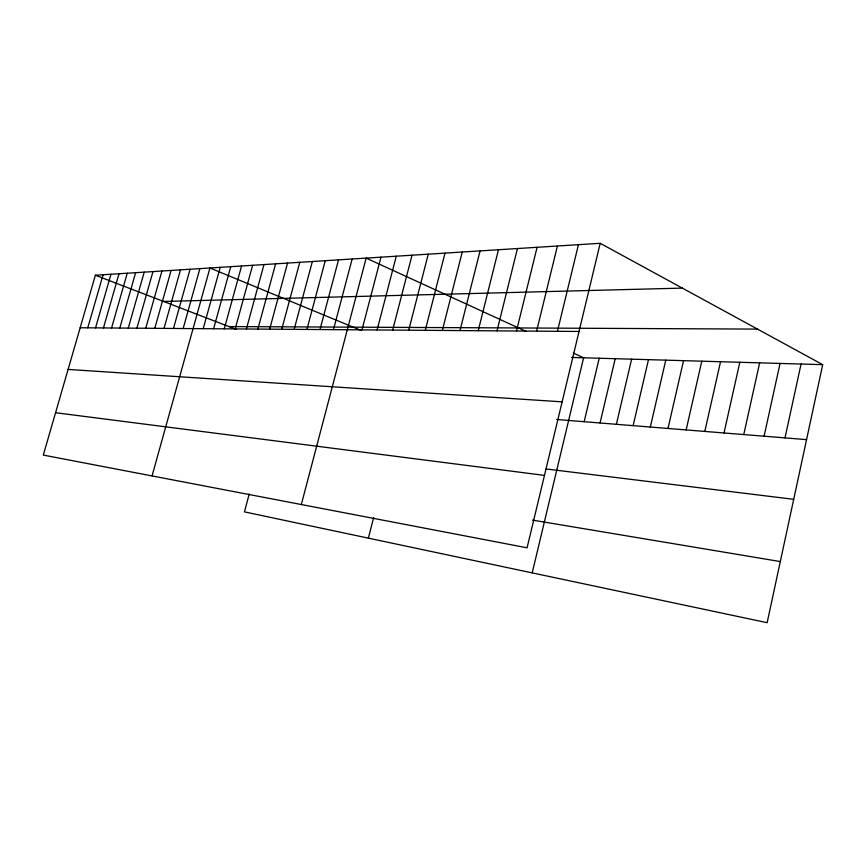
<?xml version="1.0" encoding="UTF-8"?>
<svg xmlns="http://www.w3.org/2000/svg" width="866" height="866" viewBox="0 0 866 866"><rect width="100%" height="100%" fill="white"/><g stroke="black" fill="none" stroke-linecap="round" stroke-linejoin="round"><path stroke-width="1.3" d="M600.203 243.303L527.08 547.799L43.3 455.083L95.379 275.236L600.203 243.303L822.7 364.662L767.146 622.697L244.439 511.871L249.235 493.988M785.007 437.893L801.061 364.034M764.083 436.204L780.06 363.428M743.764 434.57L759.655 362.843M724.019 432.978L739.813 362.28M704.816 431.43L720.534 361.717M686.153 429.926L701.785 361.187M668 428.464L683.534 360.657M650.323 427.035L665.77 360.148M633.122 425.65L648.482 359.65M616.375 424.308L631.628 359.163M600.051 422.987L615.217 358.697M532.2 572.881L583.619 357.788L573.346 353.079M584.149 421.71L599.218 358.232M557.444 331.299L578.434 244.677M536.606 331.148L557.412 246.009M516.482 330.996L537.093 247.286M497.019 330.855L517.457 248.531M478.205 330.715L498.459 249.733M459.987 330.574L480.067 250.902M442.353 330.444L462.249 252.028M368.375 538.143L373.647 517.5M425.271 330.314L444.994 253.121M392.666 330.076L412.032 255.199M408.72 330.195L428.259 254.182M377.1 329.968L396.282 256.195M361.988 329.849L380.997 257.17M301.325 504.532L366.156 258.1L525.9 331.332M333.464 329.643L352.148 258.988M306.9 329.437L325.27 260.688M319.998 329.535L338.519 259.854M294.159 329.351L312.355 261.51M269.651 329.167L287.544 263.08M281.742 329.253L299.788 262.301M257.862 329.08L275.615 263.838M235.184 328.907L252.634 265.288M246.388 328.993L263.978 264.574M213.61 328.755L230.767 266.674M224.272 328.831L241.571 265.992M203.218 328.669L220.235 267.334M183.159 328.528L199.894 268.622M152.059 475.932L209.94 267.995L361.447 330.552M164.02 328.387L180.485 269.856M173.481 328.452L190.076 269.25M145.748 328.246L161.942 271.026M154.776 328.311L171.111 270.441M128.265 328.117L144.211 272.151M136.904 328.182L152.979 271.588M103.455 327.933L119.021 273.743M111.552 327.998L127.237 273.223M119.822 328.052L135.626 272.693M87.769 327.813L103.097 274.749M95.531 327.878L110.978 274.251M163.587 301.455L682.365 288.107M228.938 326.569L757.512 329.102M80.17 327.759L579.029 331.462M571.538 357.442L822.7 364.662M68.1 369.425L562.131 401.846M556.632 419.49L806.56 439.625M546.11 468.961L793.711 499.325M55.565 412.714L544.476 475.391M532.46 520.098L780.309 561.569M95.379 275.236L236.234 329.372"/></g></svg>
